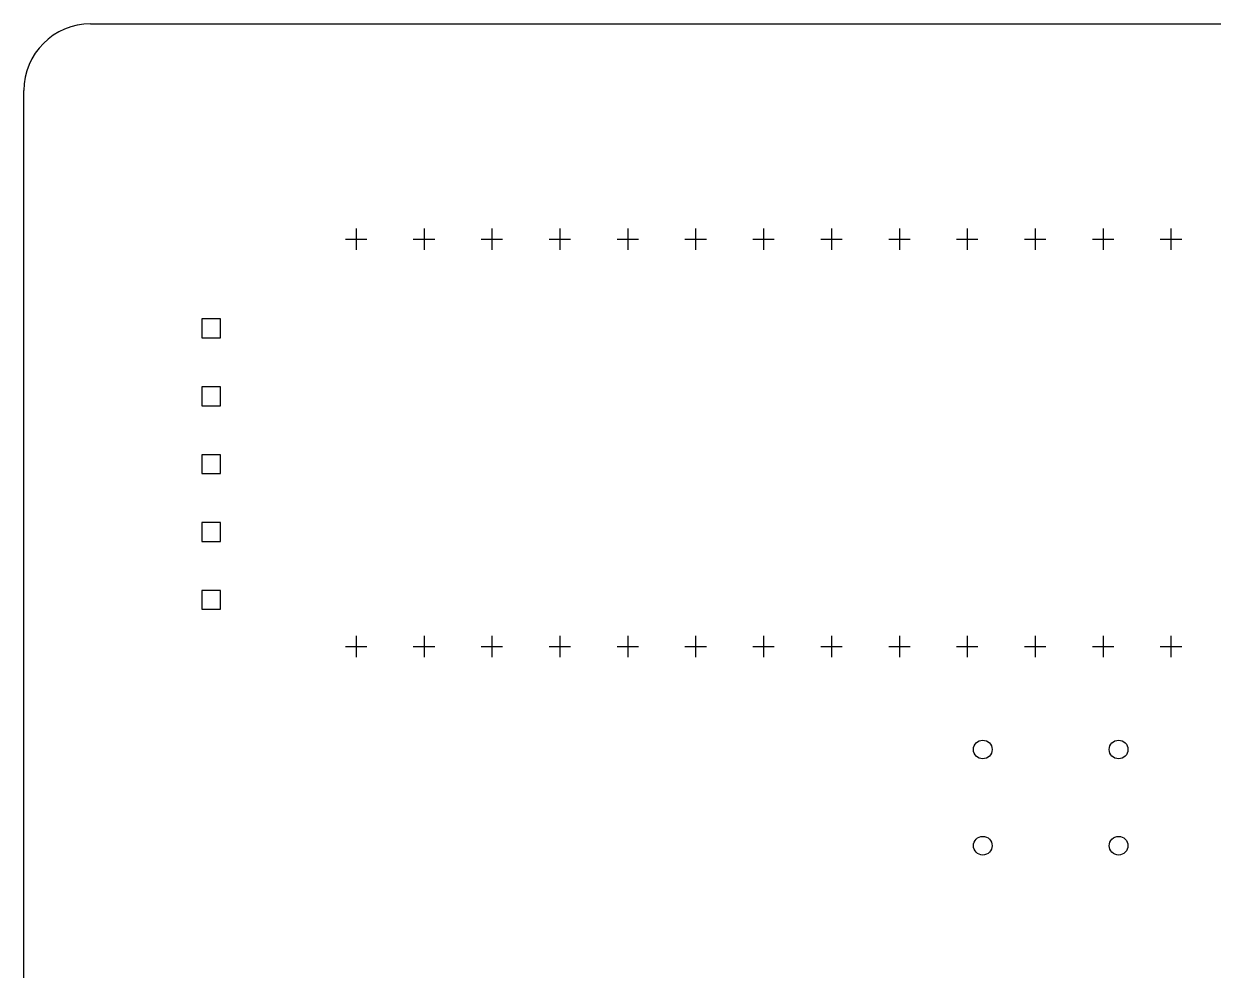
# Model space of a CAD drawing. Extents: x 3.2 to 6.79, y -7.59 to -4.8.
# Drawn here: x 3.23 to 4.982, y -6.192 to -4.797 of the extents above; entities that cross this region are included whole.
import ezdxf

# ---------------------------------------------------------------- set-up
doc = ezdxf.new("R2010")
doc.units = 0
doc.header["$MEASUREMENT"] = 0
doc.layers.add('BLACK', color=7, linetype='CONTINUOUS')

msp = doc.modelspace()

# ---------------------------------------------------------------- linework, layer by layer
at = {"layer": 'BLACK', "linetype": 'CONTINUOUS'}
for p, q in [((3.32874, -4.79724), (6.69291, -4.79724)), ((3.23031, -6.86417), (3.23031, -4.89567)), ((3.71969, -5.09882), (3.71969, -5.13031)), ((3.81969, -5.09882), (3.81969, -5.13031)), ((3.91969, -5.09882), (3.91969, -5.13031)), ((4.01969, -5.09882), (4.01969, -5.13031)), ((4.11969, -5.09882), (4.11969, -5.13031)), ((4.21969, -5.09882), (4.21969, -5.13031)), ((4.31969, -5.09882), (4.31969, -5.13031)), ((4.41969, -5.09882), (4.41969, -5.13031)), ((4.51969, -5.09882), (4.51969, -5.13031)), ((4.61969, -5.09882), (4.61969, -5.13031)), ((4.71969, -5.09882), (4.71969, -5.13031)), ((4.81969, -5.09882), (4.81969, -5.13031)), ((4.91969, -5.09882), (4.91969, -5.13031)), ((3.70394, -5.11457), (3.73543, -5.11457)), ((3.80394, -5.11457), (3.83543, -5.11457)), ((3.90394, -5.11457), (3.93543, -5.11457)), ((4.00394, -5.11457), (4.03543, -5.11457)), ((4.10394, -5.11457), (4.13543, -5.11457)), ((4.20394, -5.11457), (4.23543, -5.11457)), ((4.30394, -5.11457), (4.33543, -5.11457)), ((4.40394, -5.11457), (4.43543, -5.11457)), ((4.50394, -5.11457), (4.53543, -5.11457)), ((4.60394, -5.11457), (4.63543, -5.11457)), ((4.70394, -5.11457), (4.73543, -5.11457)), ((4.80394, -5.11457), (4.83543, -5.11457)), ((4.90394, -5.11457), (4.93543, -5.11457)), ((3.52022, -5.23214), (3.49238, -5.23214)), ((3.49238, -5.23214), (3.49238, -5.25998)), ((3.52022, -5.25998), (3.52022, -5.23214)), ((3.49238, -5.25998), (3.52022, -5.25998)), ((3.52022, -5.33214), (3.49238, -5.33214)), ((3.49238, -5.33214), (3.49238, -5.35998)), ((3.52022, -5.35998), (3.52022, -5.33214)), ((3.49238, -5.35998), (3.52022, -5.35998)), ((3.52022, -5.43214), (3.49238, -5.43214)), ((3.49238, -5.43214), (3.49238, -5.45998)), ((3.52022, -5.45998), (3.52022, -5.43214)), ((3.49238, -5.45998), (3.52022, -5.45998)), ((3.52022, -5.53214), (3.49238, -5.53214)), ((3.49238, -5.53214), (3.49238, -5.55998)), ((3.52022, -5.55998), (3.52022, -5.53214)), ((3.49238, -5.55998), (3.52022, -5.55998)), ((3.52022, -5.63214), (3.49238, -5.63214)), ((3.49238, -5.63214), (3.49238, -5.65998)), ((3.52022, -5.65998), (3.52022, -5.63214)), ((3.49238, -5.65998), (3.52022, -5.65998)), ((3.71969, -5.69882), (3.71969, -5.73031)), ((3.81969, -5.69882), (3.81969, -5.73031)), ((3.91969, -5.69882), (3.91969, -5.73031)), ((4.01969, -5.69882), (4.01969, -5.73031)), ((4.11969, -5.69882), (4.11969, -5.73031)), ((4.21969, -5.69882), (4.21969, -5.73031)), ((4.31969, -5.69882), (4.31969, -5.73031)), ((4.41969, -5.69882), (4.41969, -5.73031)), ((4.51969, -5.69882), (4.51969, -5.73031)), ((4.61969, -5.69882), (4.61969, -5.73031)), ((4.71969, -5.69882), (4.71969, -5.73031)), ((4.81969, -5.69882), (4.81969, -5.73031)), ((4.91969, -5.69882), (4.91969, -5.73031)), ((3.70394, -5.71457), (3.73543, -5.71457)), ((3.80394, -5.71457), (3.83543, -5.71457)), ((3.90394, -5.71457), (3.93543, -5.71457)), ((4.00394, -5.71457), (4.03543, -5.71457)), ((4.10394, -5.71457), (4.13543, -5.71457)), ((4.20394, -5.71457), (4.23543, -5.71457)), ((4.30394, -5.71457), (4.33543, -5.71457)), ((4.40394, -5.71457), (4.43543, -5.71457)), ((4.50394, -5.71457), (4.53543, -5.71457)), ((4.60394, -5.71457), (4.63543, -5.71457)), ((4.70394, -5.71457), (4.73543, -5.71457)), ((4.80394, -5.71457), (4.83543, -5.71457)), ((4.90394, -5.71457), (4.93543, -5.71457))]:
    msp.add_line(p, q, dxfattribs=at)
at = {"layer": 'BLACK'}
for centre in [(4.64252, -5.86654), (4.84252, -5.86654), (4.64252, -6.00827), (4.84252, -6.00827)]:
    msp.add_circle(centre, 0.01378, dxfattribs=at)
msp.add_arc((3.32874, -4.89567), 0.09843, 90, 180, dxfattribs=at)

doc.saveas('drawing.dxf')
